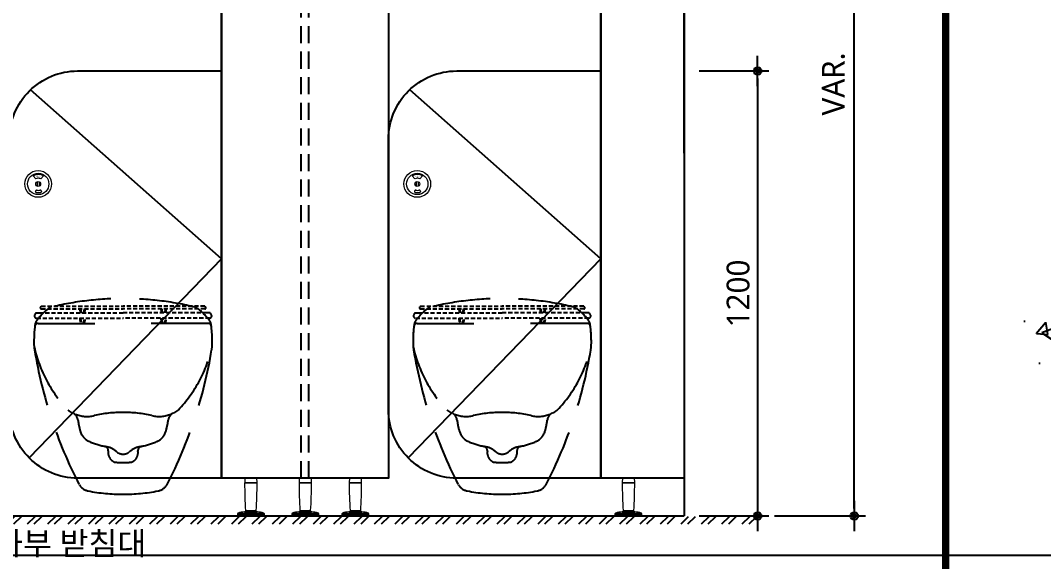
# Model space of a CAD drawing. Extents: x -256 to 8104, y -176 to 5714.
# Drawn here: x 3345 to 4694, y 4116 to 4830 of the extents above; entities that cross this region are included whole.
import ezdxf
from ezdxf.enums import TextEntityAlignment as Align

# ---------------------------------------------------------------- set-up
doc = ezdxf.new("R2010")
doc.units = 0
doc.header["$LTSCALE"] = 30
doc.linetypes.add('HIDDEN', pattern=[0.375, 0.25, -0.125])
doc.layers.get('0').update_dxf_attribs({"linetype": 'CONTINUOUS'})
doc.layers.get('DEFPOINTS').update_dxf_attribs({"linetype": 'CONTINUOUS'})
for name, color, linetype in [('DIM', 7, 'CONTINUOUS'), ('FIN', 5, 'CONTINUOUS'), ('HAT', 8, 'CONTINUOUS'), ('HID', 9, 'HIDDEN'), ('문자', 3, 'CONTINUOUS'), ('잠금쇠(회전형)', 4, 'CONTINUOUS'), ('치수', 1, 'CONTINUOUS'), ('판넬', 2, 'CONTINUOUS'), ('해치', 8, 'CONTINUOUS')]:
    doc.layers.add(name, color=color, linetype=linetype)
doc.styles.add('HDW', font='gulim.ttc')
doc.styles.add('돋움', font='malgun.ttf')
doc.dimstyles.new('10', dxfattribs={"dimscale": 10, "dimtxt": 3, "dimasz": 1, "dimexe": 1.5, "dimexo": 2, "dimgap": 1, "dimtad": 1, "dimdec": 0, "dimlunit": 6, "dimtxsty": '돋움', "dimblk": 'DIMDOT', "dimcen": -1, "dimdle": 1.5, "dimclrt": 3, "dimazin": 3, "dimtfac": 1, "dimtdec": 0, "dimtix": 1, "dimtmove": 2, "dimatfit": 3, "dimldrblk": 'DIMDOT', "dimarcsym": 0})

# ---------------------------------------------------------------- blocks, each defined once
blk = doc.blocks.new('DIMDOT')
at = {"linetype": 'Continuous'}
blk.add_line((-2, 0), (2, 0), dxfattribs=at)
for radius in [0.5, 0.25]:
    blk.add_circle((0, 0), radius, dxfattribs=at)
blk = doc.blocks.new('*D317')
at = {"layer": 'DEFPOINTS', "color": 0}
for p in [(122575.8, 5073.1), (122575.8, 4486.1), (122672.7, 4486.1)]:
    blk.add_point(p, dxfattribs=at)
at = {"layer": 'DIM', "color": 0, "lineweight": -2, "ltscale": 10}
for p, q in [((122595.8, 5073.1), (122687.7, 5073.1)), ((122672.7, 5063.1), (122672.7, 4496.1)), ((122595.8, 4486.1), (122687.7, 4486.1))]:
    blk.add_line(p, q, dxfattribs=at)
at = {"layer": 'DIM', "color": 0, "lineweight": -2, "xscale": 10, "yscale": 10, "zscale": 10}
for p, rotation in [((122672.7, 5073.1), 90), ((122672.7, 4486.1), 270)]:
    blk.add_blockref('DIMDOT', p, dxfattribs=dict(at, rotation=rotation))
at = {"layer": 'DIM', "color": 3, "insert": (122647.1, 4779.6), "char_height": 30, "attachment_point": 5, "rotation": 90, "style": '돋움'}
blk.add_mtext('1200', dxfattribs=at)
blk = doc.blocks.new('A$C460A2A32')
at = {"color": 0}
for p, q in [((2.8, 20), (0.5, 16)), ((2.8, 20), (8.6, 20)), ((8.6, 20), (162.3, 20)), ((12.8, 32), (11.2, 30.4)), ((12.6, 27), (162.3, 27)), ((12.8, 32), (162.3, 32)), ((311.8, 32), (162.3, 32)), ((312, 27), (162.3, 27)), ((316, 20), (162.3, 20)), ((311.8, 32), (313.4, 30.4)), ((321.8, 20), (316, 20)), ((321.8, 20), (324.1, 16)), ((3.9, 10), (162.3, 10)), ((320.7, 10), (162.3, 10))]:
    blk.add_line(p, q, dxfattribs=at)
for centre, radius, start, end in [((12.6, 29), 2, 135, 270), ((108.9, 28.2), 26, 182.6717, 198.4118), ((107.4, 28.2), 23, 183.0205, 200.9186), ((68.6, 28.2), 23, 339.0814, 356.9795), ((67.1, 28.2), 26, 341.5882, 357.3283), ((257.5, 28.2), 26, 182.6717, 198.4118), ((256, 28.2), 23, 183.0205, 200.9186), ((217.2, 28.2), 23, 339.0814, 356.9795), ((215.7, 28.2), 26, 341.5882, 357.3283), ((312, 29), 2, 270, 45), ((3.9, 14), 4, 150.0107, 270), ((108.9, 10), 26, 180, 202.6199), ((107.4, 10), 23, 180, 205.7715), ((68.6, 10), 23, 334.2285, 0), ((67.1, 10), 26, 337.3801, 0), ((257.5, 10), 26, 180, 202.6199), ((256, 10), 23, 180, 205.7715), ((217.2, 10), 23, 334.2285, 0), ((215.7, 10), 26, 337.3801, 0), ((320.7, 14), 4, 270, 29.9893)]:
    blk.add_arc(centre, radius, start, end, dxfattribs=at)
blk = doc.blocks.new('*D334')
at = {"layer": 'DEFPOINTS', "color": 0}
for p in [(122675.2, 5431.1), (122800.1, 5431.1), (122675.2, 4486.1)]:
    blk.add_point(p, dxfattribs=at)
at = {"layer": 'DIM', "color": 0, "lineweight": -2, "ltscale": 10}
for p, q in [((122695.2, 5431.1), (122815.1, 5431.1)), ((122800.1, 4496.1), (122800.1, 5421.1)), ((122695.2, 4486.1), (122815.1, 4486.1))]:
    blk.add_line(p, q, dxfattribs=at)
at = {"layer": 'DIM', "color": 0, "lineweight": -2, "xscale": 10, "yscale": 10, "zscale": 10}
for p, rotation in [((122800.1, 5431.1), 90), ((122800.1, 4486.1), 270)]:
    blk.add_blockref('DIMDOT', p, dxfattribs=dict(at, rotation=rotation))
at = {"layer": 'DIM', "color": 3, "insert": (122772.8, 5056), "char_height": 30, "attachment_point": 5, "rotation": 90, "style": '돋움'}
blk.add_mtext('VAR.', dxfattribs=at)
blk = doc.blocks.new('CRAYON_12', base_point=(118355.6, 310.1))
at = {"layer": 'HAT'}
h = blk.add_hatch(dxfattribs=at)
h.set_pattern_fill('ANSI32', color=256, scale=2, style=0)
h.set_pattern_definition([(45, (109739.715, 174.887), (-13.470384, 13.470384), []), (45, (109748.695, 174.887), (-13.470384, 13.470384), [])])
h.paths.add_polyline_path([(120979.1, 4475.6), (122672.7, 4475.6), (122672.7, 4485.6), (120979.1, 4485.6)])
at = {"layer": '해치'}
h = blk.add_hatch(dxfattribs=at)
h.set_pattern_fill('AR-CONC', color=256, style=0)
h.set_pattern_definition([(50, (121595.11, 3210.89), (182.185, -15.939), [19.05, -209.55]), (355, (121595.11, 3210.9), (-35.243, 191.057), [15.24, -167.64]), (100.451, (121610.3, 3209.56), (146.943, 175.117), [16.19, -178.09]), (46.184, (121595.1, 3261.7), (271.079, -42.042), [28.575, -314.325]), (96.636, (121617.7, 3258.2), (237.404, 247.426), [24.285, -267.135]), (351.184, (121595.1, 3261.7), (237.405, 247.425), [22.86, -251.46]), (21, (121620.51, 3248.99), (151.615, -102.2655), [19.05, -209.55]), (326, (121620.51, 3249), (61.802, 184.188), [15.24, -167.64]), (71.4514, (121633.15, 3240.47), (213.416, 81.923), [16.19, -178.09]), (37.5, (121595.11, 3210.89), (3.0886, 84.555), [0, -165.608, 0, -170.18, 0, -168.275]), (7.5, (121595.11, 3210.89), (66.8197, 100.1806), [0, -97.028, 0, -161.798, 0, -64.135]), (327.5, (121538.47, 3210.89), (135.5906, -5.7287), [0, -63.5, 0, -198.12, 0, -262.89]), (317.5, (121513.07, 3210.89), (148.129, 25.4265), [0, -82.55, 0, -131.572, 0, -186.69])])
h.paths.add_polyline_path([(124074.7, 4644.7), (124074.7, 4747.6), (123024.5, 4747.6), (123024.5, 4644.7)])
for p, q in [((122575.8, 4964.8), (122575.8, 5625.9)), ((122575.8, 4951), (122575.8, 4486.1)), ((121075.8, 4486.1), (122575.8, 4486.1))]:
    blk.add_line(p, q)
at = {"color": 8}
blk.add_line((120874.4, 4434.3), (124222.2, 4434.3), dxfattribs=at)
at = {"color": 8, "const_width": 10}
blk.add_lwpolyline([(122920.7, 3079.4), (122920.7, 5848.5)], dxfattribs=at)
at = {"layer": 'FIN', "color": 4, "linetype": 'Continuous', "lineweight": 15}
for p, q in [((121996.3, 4535.8), (121996.3, 4535.8)), ((121996.4, 4536.1), (122012.3, 4536.1)), ((122012.5, 4530.3), (122012.4, 4535.9)), ((122068.1, 4536.1), (122084.1, 4536.1)), ((122068.1, 4535.8), (122068.1, 4535.8)), ((122084.3, 4530.3), (122084.2, 4535.9)), ((122134.2, 4536.1), (122150.2, 4536.1)), ((122134.2, 4535.8), (122134.2, 4535.8)), ((122150.4, 4530.3), (122150.2, 4535.9)), ((122494.4, 4536.1), (122510.4, 4536.1)), ((122494.4, 4535.8), (122494.4, 4535.8)), ((122510.6, 4530.3), (122510.4, 4535.9)), ((121996.4, 4530), (122012.2, 4530)), ((122068.2, 4530), (122084, 4530)), ((122134.3, 4530), (122150.1, 4530)), ((122494.5, 4530), (122510.3, 4530)), ((121987.1, 4490), (121986.5, 4488.8)), ((121986.5, 4488.8), (121986.5, 4487.6)), ((121986.5, 4487.6), (121986.5, 4486.1)), ((121986.5, 4486.1), (122022.1, 4486.1)), ((121997.3, 4493.2), (121997.9, 4492.6)), ((122010.8, 4492.6), (121997.9, 4492.6)), ((121998.8, 4492.3), (121998.2, 4491.7)), ((122010.5, 4491.7), (121998.2, 4491.7)), ((121998.8, 4492.6), (121998.8, 4492.3)), ((121998.8, 4492.3), (122009.9, 4492.3)), ((122009.9, 4492.3), (122009.9, 4492.6)), ((122010.5, 4491.7), (122009.9, 4492.3)), ((122010.8, 4492.6), (122011.4, 4493.2)), ((122022.1, 4488.8), (122021.6, 4490)), ((122022.1, 4487.6), (122022.1, 4488.8)), ((122022.1, 4486.1), (122022.1, 4487.6)), ((122058.9, 4490), (122058.3, 4488.8)), ((122058.3, 4488.8), (122058.3, 4487.6)), ((122058.3, 4487.6), (122058.3, 4486.1)), ((122058.3, 4486.1), (122093.9, 4486.1)), ((122069.1, 4493.2), (122069.7, 4492.6)), ((122082.5, 4492.6), (122069.7, 4492.6)), ((122070.6, 4492.3), (122070, 4491.7)), ((122082.3, 4491.7), (122070, 4491.7)), ((122070.6, 4492.6), (122070.6, 4492.3)), ((122070.6, 4492.3), (122081.7, 4492.3)), ((122081.7, 4492.3), (122081.7, 4492.6)), ((122082.3, 4491.7), (122081.7, 4492.3)), ((122082.5, 4492.6), (122083.2, 4493.2)), ((122093.9, 4488.8), (122093.4, 4490)), ((122093.9, 4487.6), (122093.9, 4488.8)), ((122093.9, 4486.1), (122093.9, 4487.6)), ((122125, 4490), (122124.4, 4488.8)), ((122124.4, 4488.8), (122124.4, 4487.6)), ((122124.4, 4487.6), (122124.4, 4486.1)), ((122124.4, 4486.1), (122160, 4486.1)), ((122135.2, 4493.2), (122135.8, 4492.6)), ((122148.6, 4492.6), (122135.8, 4492.6)), ((122136.7, 4492.3), (122136.1, 4491.7)), ((122148.3, 4491.7), (122136.1, 4491.7)), ((122136.7, 4492.6), (122136.7, 4492.3)), ((122136.7, 4492.3), (122147.8, 4492.3)), ((122147.8, 4492.3), (122147.8, 4492.6)), ((122148.3, 4491.7), (122147.8, 4492.3)), ((122148.6, 4492.6), (122149.3, 4493.2)), ((122160, 4488.8), (122159.5, 4490)), ((122160, 4487.6), (122160, 4488.8)), ((122160, 4486.1), (122160, 4487.6)), ((122485.1, 4490), (122484.6, 4488.8)), ((122484.6, 4488.8), (122484.6, 4487.6)), ((122484.6, 4487.6), (122484.6, 4486.1)), ((122484.6, 4486.1), (122520.2, 4486.1)), ((122495.4, 4493.2), (122496, 4492.6)), ((122508.8, 4492.6), (122496, 4492.6)), ((122496.9, 4492.3), (122496.3, 4491.7)), ((122508.5, 4491.7), (122496.3, 4491.7)), ((122496.9, 4492.6), (122496.9, 4492.3)), ((122496.9, 4492.3), (122508, 4492.3)), ((122508, 4492.3), (122508, 4492.6)), ((122508.5, 4491.7), (122508, 4492.3)), ((122508.8, 4492.6), (122509.4, 4493.2)), ((122520.2, 4488.8), (122519.7, 4490)), ((122520.2, 4487.6), (122520.2, 4488.8)), ((122520.2, 4486.1), (122520.2, 4487.6))]:
    blk.add_line(p, q, dxfattribs=at)
at = {"layer": 'FIN', "linetype": 'Continuous', "lineweight": 15}
for p, q in [((122012.5, 4529.7), (121996.1, 4529.7)), ((121996.2, 4530.3), (122012.5, 4530.3)), ((122067.9, 4530.3), (122084.3, 4530.3)), ((122084.3, 4529.7), (122067.9, 4529.7)), ((122134, 4530.3), (122150.4, 4530.3)), ((122150.4, 4529.7), (122134, 4529.7)), ((122494.2, 4530.3), (122510.6, 4530.3)), ((122510.6, 4529.7), (122494.2, 4529.7)), ((122022.1, 4488.8), (121986.5, 4488.8)), ((122022.1, 4487.6), (121986.5, 4487.6)), ((121986.5, 4487.6), (122022.1, 4487.6)), ((121987.1, 4490), (122021.6, 4490)), ((121988, 4486), (121988, 4486.1)), ((121988, 4486), (121988, 4486.1)), ((121989.2, 4486), (121988, 4486)), ((121988, 4486), (121988, 4486)), ((121989.2, 4486), (121989.2, 4486.1)), ((121989.2, 4486), (121989.2, 4486.1)), ((121989.2, 4486), (121989.2, 4486)), ((122012.9, 4491.5), (121995.8, 4491.5)), ((121996, 4491.5), (122012.6, 4491.5)), ((121997.3, 4493.2), (122011.4, 4493.2)), ((122006.4, 4486), (122006.4, 4486.1)), ((122007, 4486), (122006.4, 4486)), ((122007, 4486), (122007, 4486.1)), ((122007.8, 4486), (122007.8, 4486.1)), ((122007.8, 4486), (122007.8, 4486.1)), ((122007.8, 4486), (122007.8, 4486.1)), ((122007.9, 4486), (122007.9, 4486.1)), ((122008.1, 4486), (122007.9, 4486)), ((122008.1, 4486), (122008.1, 4486.1)), ((122008.2, 4486), (122008.1, 4486)), ((122008.2, 4486), (122008.2, 4486.1)), ((122008.3, 4486), (122008.2, 4486)), ((122008.3, 4486), (122008.3, 4486.1)), ((122008.3, 4486), (122008.3, 4486.1)), ((122008.3, 4486), (122008.3, 4486.1)), ((122008.3, 4486), (122008.3, 4486)), ((122008.3, 4486), (122008.3, 4486)), ((122008.5, 4486), (122008.5, 4486.1)), ((122008.7, 4486), (122008.7, 4486.1)), ((122008.7, 4486), (122008.7, 4486.1)), ((122008.8, 4486), (122008.8, 4486.1)), ((122008.9, 4486), (122008.8, 4486)), ((122008.8, 4486), (122008.8, 4486)), ((122008.9, 4486), (122008.9, 4486.1)), ((122009, 4486), (122008.9, 4486)), ((122009, 4486), (122009, 4486.1)), ((122019.2, 4486), (122019.2, 4486.1)), ((122019.4, 4486), (122019.4, 4486.1)), ((122019.9, 4486), (122019.9, 4486.1)), ((122020.3, 4486), (122020.3, 4486.1)), ((122020.5, 4486), (122020.5, 4486.1)), ((122093.9, 4488.8), (122058.3, 4488.8)), ((122093.9, 4487.6), (122058.3, 4487.6)), ((122058.3, 4487.6), (122093.9, 4487.6)), ((122058.9, 4490), (122093.4, 4490)), ((122059.8, 4486), (122059.8, 4486.1)), ((122059.8, 4486), (122059.8, 4486.1)), ((122061, 4486), (122059.8, 4486)), ((122059.8, 4486), (122059.8, 4486)), ((122061, 4486), (122061, 4486.1)), ((122061, 4486), (122061, 4486.1)), ((122061, 4486), (122061, 4486)), ((122084.7, 4491.5), (122067.6, 4491.5)), ((122067.8, 4491.5), (122084.4, 4491.5)), ((122069.1, 4493.2), (122083.2, 4493.2)), ((122078.2, 4486), (122078.2, 4486.1)), ((122078.8, 4486), (122078.2, 4486)), ((122078.8, 4486), (122078.8, 4486.1)), ((122079.6, 4486), (122079.6, 4486.1)), ((122079.6, 4486), (122079.6, 4486.1)), ((122079.6, 4486), (122079.6, 4486.1)), ((122079.7, 4486), (122079.7, 4486.1)), ((122079.9, 4486), (122079.7, 4486)), ((122079.9, 4486), (122079.9, 4486.1)), ((122080, 4486), (122079.9, 4486)), ((122080, 4486), (122080, 4486.1)), ((122080.1, 4486), (122080, 4486)), ((122080.1, 4486), (122080.1, 4486.1)), ((122080.1, 4486), (122080.1, 4486.1)), ((122080.1, 4486), (122080.1, 4486.1)), ((122080.1, 4486), (122080.1, 4486)), ((122080.1, 4486), (122080.1, 4486)), ((122080.3, 4486), (122080.3, 4486.1)), ((122080.5, 4486), (122080.5, 4486.1)), ((122080.5, 4486), (122080.5, 4486.1)), ((122080.6, 4486), (122080.5, 4486)), ((122080.6, 4486), (122080.6, 4486.1)), ((122080.7, 4486), (122080.6, 4486)), ((122080.7, 4486), (122080.7, 4486.1)), ((122080.7, 4486), (122080.7, 4486.1)), ((122080.7, 4486), (122080.7, 4486)), ((122091, 4486), (122091, 4486.1)), ((122091.2, 4486), (122091.2, 4486.1)), ((122091.6, 4486), (122091.6, 4486.1)), ((122092.1, 4486), (122092.1, 4486.1)), ((122092.3, 4486), (122092.3, 4486.1)), ((122160, 4488.8), (122124.4, 4488.8)), ((122160, 4487.6), (122124.4, 4487.6)), ((122124.4, 4487.6), (122160, 4487.6)), ((122125, 4490), (122159.5, 4490)), ((122125.8, 4486), (122125.8, 4486.1)), ((122125.9, 4486), (122125.8, 4486)), ((122125.9, 4486), (122125.9, 4486.1)), ((122127.1, 4486), (122125.9, 4486)), ((122127.1, 4486), (122127.1, 4486.1)), ((122127.1, 4486), (122127.1, 4486.1)), ((122127.1, 4486), (122127.1, 4486)), ((122150.7, 4491.5), (122133.7, 4491.5)), ((122133.9, 4491.5), (122150.5, 4491.5)), ((122135.2, 4493.2), (122149.3, 4493.2)), ((122144.3, 4486), (122144.3, 4486.1)), ((122144.8, 4486), (122144.3, 4486)), ((122144.8, 4486), (122144.8, 4486.1)), ((122145.7, 4486), (122145.7, 4486.1)), ((122145.7, 4486), (122145.7, 4486.1)), ((122145.7, 4486), (122145.7, 4486.1)), ((122145.7, 4486), (122145.7, 4486.1)), ((122146, 4486), (122145.7, 4486)), ((122146, 4486), (122146, 4486.1)), ((122146.1, 4486), (122146, 4486)), ((122146.1, 4486), (122146.1, 4486.1)), ((122146.2, 4486), (122146.1, 4486)), ((122146.2, 4486), (122146.2, 4486.1)), ((122146.2, 4486), (122146.2, 4486.1)), ((122146.2, 4486), (122146.2, 4486.1)), ((122146.2, 4486), (122146.2, 4486)), ((122146.2, 4486), (122146.2, 4486)), ((122146.4, 4486), (122146.4, 4486.1)), ((122146.6, 4486), (122146.6, 4486.1)), ((122146.6, 4486), (122146.6, 4486.1)), ((122146.7, 4486), (122146.6, 4486)), ((122146.7, 4486), (122146.7, 4486.1)), ((122146.7, 4486), (122146.7, 4486.1)), ((122146.7, 4486), (122146.7, 4486)), ((122146.8, 4486), (122146.7, 4486)), ((122146.8, 4486), (122146.8, 4486.1)), ((122157.1, 4486), (122157.1, 4486.1)), ((122157.3, 4486), (122157.3, 4486.1)), ((122157.7, 4486), (122157.7, 4486.1)), ((122158.2, 4486), (122158.2, 4486.1)), ((122158.4, 4486), (122158.4, 4486.1)), ((122520.2, 4488.8), (122484.6, 4488.8)), ((122520.2, 4487.6), (122484.6, 4487.6)), ((122484.6, 4487.6), (122520.2, 4487.6)), ((122485.1, 4490), (122519.7, 4490)), ((122486, 4486), (122486, 4486.1)), ((122486, 4486), (122486, 4486.1)), ((122487.3, 4486), (122486, 4486)), ((122486, 4486), (122486, 4486)), ((122487.3, 4486), (122487.3, 4486.1)), ((122487.3, 4486), (122487.3, 4486.1)), ((122487.3, 4486), (122487.3, 4486)), ((122510.9, 4491.5), (122493.9, 4491.5)), ((122494.1, 4491.5), (122510.7, 4491.5)), ((122495.4, 4493.2), (122509.4, 4493.2)), ((122504.4, 4486), (122504.4, 4486.1)), ((122505, 4486), (122504.4, 4486)), ((122505, 4486), (122505, 4486.1)), ((122505.8, 4486), (122505.8, 4486.1)), ((122505.9, 4486), (122505.9, 4486.1)), ((122505.9, 4486), (122505.9, 4486.1)), ((122505.9, 4486), (122505.9, 4486.1)), ((122506.2, 4486), (122505.9, 4486)), ((122506.2, 4486), (122506.2, 4486.1)), ((122506.3, 4486), (122506.2, 4486)), ((122506.3, 4486), (122506.3, 4486.1)), ((122506.4, 4486), (122506.3, 4486)), ((122506.4, 4486), (122506.4, 4486.1)), ((122506.4, 4486), (122506.4, 4486.1)), ((122506.4, 4486), (122506.4, 4486.1)), ((122506.4, 4486), (122506.4, 4486)), ((122506.4, 4486), (122506.4, 4486)), ((122506.6, 4486), (122506.6, 4486.1)), ((122506.8, 4486), (122506.8, 4486.1)), ((122506.8, 4486), (122506.8, 4486.1)), ((122506.9, 4486), (122506.8, 4486)), ((122506.9, 4486), (122506.9, 4486.1)), ((122506.9, 4486), (122506.9, 4486.1)), ((122506.9, 4486), (122506.9, 4486)), ((122507, 4486), (122506.9, 4486)), ((122507, 4486), (122507, 4486.1)), ((122517.3, 4486), (122517.3, 4486.1)), ((122517.5, 4486), (122517.5, 4486.1)), ((122517.9, 4486), (122517.9, 4486.1)), ((122518.4, 4486), (122518.4, 4486.1)), ((122518.6, 4486), (122518.6, 4486.1))]:
    blk.add_line(p, q, dxfattribs=at)
at = {"layer": 'FIN', "color": 4, "linetype": 'Continuous', "lineweight": 15}
for points in [[(121996.4, 4536.1, 0.124037), (121996.3, 4535.8, -0.001096), (121996.3, 4535.8), (121996.2, 4530.3)], [(122068.1, 4536.1, 0.124037), (122068.1, 4535.8, -0.001096), (122068.1, 4535.8), (122068, 4530.3)], [(122134.2, 4536.1, 0.124037), (122134.2, 4535.8, -0.001096), (122134.2, 4535.8), (122134, 4530.3)], [(122494.4, 4536.1, 0.124037), (122494.4, 4535.8, -0.001096), (122494.4, 4535.8), (122494.2, 4530.3)]]:
    blk.add_lwpolyline(points, format="xyb", dxfattribs=at)
at = {"layer": 'FIN', "color": 4, "linetype": 'Continuous', "lineweight": 15, "flags": 128}
for points in [[(122012.4, 4535.9, 0.118135), (122012.3, 4536.1, 0.118135)], [(122084.2, 4535.9, 0.118135), (122084.1, 4536.1, 0.118135)], [(122150.2, 4535.9, 0.118135), (122150.2, 4536.1, 0.118135)], [(122510.4, 4535.9, 0.118135), (122510.4, 4536.1, 0.118135)]]:
    blk.add_lwpolyline(points, format="xyb", dxfattribs=at)
at = {"layer": 'FIN', "color": 4, "linetype": 'Continuous', "lineweight": 15}
for centre, radius, start, end in [((121996.4, 4529.7), 0.292, 90, 179.3579), ((121996.4, 4530.3), 0.292, 179.2415, 270), ((122574.8, 4529.4), 578.7, 179.9718, 183.5859), ((121458.4, 4528.6), 554.1, 356.3354, 0.1097), ((122012.2, 4530.3), 0.292, 270, 0.7585), ((122012.2, 4529.7), 0.292, 0.6421, 90), ((122068.2, 4530.3), 0.292, 179.2415, 270), ((122068.2, 4529.7), 0.292, 90, 179.3579), ((122646.6, 4529.4), 578.7, 179.9718, 183.5859), ((121530.2, 4528.6), 554.1, 356.3354, 0.1097), ((122084, 4530.3), 0.292, 270, 0.7585), ((122084, 4529.7), 0.292, 0.6421, 90), ((122134.3, 4530.3), 0.292, 179.2415, 270), ((122134.3, 4529.7), 0.292, 90, 179.3579), ((122712.7, 4529.4), 578.7, 179.9718, 183.5859), ((121596.3, 4528.6), 554.1, 356.3354, 0.1097), ((122150.1, 4530.3), 0.292, 270, 0.7585), ((122150.1, 4529.7), 0.292, 0.6421, 90), ((122494.5, 4530.3), 0.292, 179.2415, 270), ((122494.5, 4529.7), 0.292, 90, 179.3579), ((123072.9, 4529.4), 578.7, 179.9718, 183.5859), ((121956.5, 4528.6), 554.1, 356.3354, 0.1097), ((122510.3, 4530.3), 0.292, 270, 0.7585), ((122510.3, 4529.7), 0.292, 0.6421, 90), ((121998.8, 4447.8), 43.8, 93.8991, 105.5006), ((121998.8, 4458.3), 33.3, 91.0115, 94.7479), ((121996, 4491.4), 0.175, 94.7479, 116.6788), ((122009.9, 4458.3), 33.3, 85.2521, 88.9885), ((122012.6, 4491.4), 0.175, 63.3212, 85.2521), ((122009.9, 4447.8), 43.8, 80.5831, 86.1009), ((122009.9, 4447.8), 43.8, 74.4994, 78.127), ((122070.6, 4447.8), 43.8, 93.8991, 105.5006), ((122067.8, 4491.4), 0.175, 94.7479, 116.6788), ((122070.6, 4458.3), 33.3, 91.0115, 94.7479), ((122081.7, 4458.3), 33.3, 85.2521, 88.9885), ((122084.4, 4491.4), 0.175, 63.3212, 85.2521), ((122081.7, 4447.8), 43.8, 80.5831, 86.1009), ((122081.7, 4447.8), 43.8, 74.4994, 78.127), ((122136.7, 4447.8), 43.8, 93.8991, 105.5006), ((122133.9, 4491.4), 0.175, 94.7479, 116.6788), ((122136.7, 4458.3), 33.3, 91.0115, 94.7479), ((122147.8, 4458.3), 33.3, 85.2521, 88.9885), ((122150.5, 4491.4), 0.175, 63.3212, 85.2521), ((122147.8, 4447.8), 43.8, 80.5831, 86.1009), ((122147.8, 4447.8), 43.8, 74.4994, 78.127), ((122496.9, 4447.8), 43.8, 93.8991, 105.5006), ((122494.1, 4491.4), 0.175, 94.7479, 116.6788), ((122496.9, 4458.3), 33.3, 91.0115, 94.7479), ((122508, 4458.3), 33.3, 85.2521, 88.9885), ((122510.7, 4491.4), 0.175, 63.3212, 85.2521), ((122508, 4447.8), 43.8, 80.5831, 86.1009), ((122508, 4447.8), 43.8, 74.4994, 78.127)]:
    blk.add_arc(centre, radius, start, end, dxfattribs=at)
at = {"layer": 'FIN', "linetype": 'Continuous', "lineweight": 15}
for points, knots in [([(122007.9, 4486), (122007.8, 4486), (122007.8, 4486), (122007.8, 4486), (122007.8, 4486)], [0, 0, 0, 0, 0.561741, 1, 1, 1, 1]), ([(122007.8, 4486), (122007.8, 4486), (122007.8, 4486), (122007.8, 4486), (122007.8, 4486)], [0, 0, 0, 0, 0.557964, 1, 1, 1, 1]), ([(122008.5, 4486), (122008.5, 4486), (122008.4, 4486), (122008.4, 4486), (122008.3, 4486)], [0, 0, 0, 0, 0.560188, 1, 1, 1, 1]), ([(122008.7, 4486), (122008.7, 4486), (122008.6, 4486), (122008.6, 4486), (122008.5, 4486)], [0, 0, 0, 0, 0.559958, 1, 1, 1, 1]), ([(122019.4, 4486), (122019.3, 4486), (122019.2, 4486), (122019.2, 4486), (122019.2, 4486)], [0, 0, 0, 0, 0.558554, 1, 1, 1, 1]), ([(122019.6, 4486), (122019.5, 4486), (122019.4, 4486), (122019.3, 4486), (122019.3, 4486)], [0, 0, 0, 0, 0.558511, 1, 1, 1, 1]), ([(122019.9, 4486), (122019.8, 4486), (122019.6, 4486), (122019.5, 4486), (122019.4, 4486)], [0, 0, 0, 0, 0.559859, 1, 1, 1, 1]), ([(122020.3, 4486), (122020.2, 4486), (122020.1, 4486), (122019.9, 4486), (122019.9, 4486)], [0, 0, 0, 0, 0.558977, 1, 1, 1, 1]), ([(122020.5, 4486), (122020.5, 4486), (122020.5, 4486), (122020.3, 4486), (122020.3, 4486)], [0, 0, 0, 0, 0.559094, 1, 1, 1, 1]), ([(122079.7, 4486), (122079.6, 4486), (122079.6, 4486), (122079.6, 4486), (122079.6, 4486)], [0, 0, 0, 0, 0.561741, 1, 1, 1, 1]), ([(122079.6, 4486), (122079.6, 4486), (122079.6, 4486), (122079.6, 4486), (122079.6, 4486)], [0, 0, 0, 0, 0.557964, 1, 1, 1, 1]), ([(122080.3, 4486), (122080.3, 4486), (122080.2, 4486), (122080.2, 4486), (122080.1, 4486)], [0, 0, 0, 0, 0.560188, 1, 1, 1, 1]), ([(122080.5, 4486), (122080.5, 4486), (122080.4, 4486), (122080.4, 4486), (122080.3, 4486)], [0, 0, 0, 0, 0.559958, 1, 1, 1, 1]), ([(122091.2, 4486), (122091.1, 4486), (122091, 4486), (122091, 4486), (122091, 4486)], [0, 0, 0, 0, 0.558554, 1, 1, 1, 1]), ([(122091.4, 4486), (122091.3, 4486), (122091.2, 4486), (122091.1, 4486), (122091.1, 4486)], [0, 0, 0, 0, 0.558511, 1, 1, 1, 1]), ([(122091.6, 4486), (122091.6, 4486), (122091.4, 4486), (122091.3, 4486), (122091.2, 4486)], [0, 0, 0, 0, 0.559859, 1, 1, 1, 1]), ([(122092.1, 4486), (122092, 4486), (122091.9, 4486), (122091.7, 4486), (122091.6, 4486)], [0, 0, 0, 0, 0.558977, 1, 1, 1, 1]), ([(122092.3, 4486), (122092.3, 4486), (122092.3, 4486), (122092.1, 4486), (122092.1, 4486)], [0, 0, 0, 0, 0.559094, 1, 1, 1, 1]), ([(122145.7, 4486), (122145.7, 4486), (122145.7, 4486), (122145.7, 4486), (122145.7, 4486)], [0, 0, 0, 0, 0.561741, 1, 1, 1, 1]), ([(122145.7, 4486), (122145.7, 4486), (122145.7, 4486), (122145.7, 4486), (122145.7, 4486)], [0, 0, 0, 0, 0.557964, 1, 1, 1, 1]), ([(122146.4, 4486), (122146.4, 4486), (122146.3, 4486), (122146.3, 4486), (122146.2, 4486)], [0, 0, 0, 0, 0.560188, 1, 1, 1, 1]), ([(122146.6, 4486), (122146.6, 4486), (122146.5, 4486), (122146.4, 4486), (122146.4, 4486)], [0, 0, 0, 0, 0.559958, 1, 1, 1, 1]), ([(122157.3, 4486), (122157.2, 4486), (122157.1, 4486), (122157.1, 4486), (122157.1, 4486)], [0, 0, 0, 0, 0.558554, 1, 1, 1, 1]), ([(122157.5, 4486), (122157.4, 4486), (122157.3, 4486), (122157.2, 4486), (122157.2, 4486)], [0, 0, 0, 0, 0.558511, 1, 1, 1, 1]), ([(122157.7, 4486), (122157.6, 4486), (122157.5, 4486), (122157.4, 4486), (122157.3, 4486)], [0, 0, 0, 0, 0.559859, 1, 1, 1, 1]), ([(122158.2, 4486), (122158.1, 4486), (122158, 4486), (122157.8, 4486), (122157.7, 4486)], [0, 0, 0, 0, 0.558977, 1, 1, 1, 1]), ([(122158.4, 4486), (122158.4, 4486), (122158.3, 4486), (122158.2, 4486), (122158.2, 4486)], [0, 0, 0, 0, 0.559094, 1, 1, 1, 1]), ([(122505.9, 4486), (122505.9, 4486), (122505.9, 4486), (122505.9, 4486), (122505.9, 4486)], [0, 0, 0, 0, 0.561741, 1, 1, 1, 1]), ([(122505.9, 4486), (122505.9, 4486), (122505.9, 4486), (122505.9, 4486), (122505.9, 4486)], [0, 0, 0, 0, 0.557964, 1, 1, 1, 1]), ([(122506.6, 4486), (122506.6, 4486), (122506.5, 4486), (122506.4, 4486), (122506.4, 4486)], [0, 0, 0, 0, 0.560188, 1, 1, 1, 1]), ([(122506.8, 4486), (122506.8, 4486), (122506.7, 4486), (122506.6, 4486), (122506.6, 4486)], [0, 0, 0, 0, 0.559958, 1, 1, 1, 1]), ([(122517.5, 4486), (122517.4, 4486), (122517.3, 4486), (122517.3, 4486), (122517.3, 4486)], [0, 0, 0, 0, 0.558554, 1, 1, 1, 1]), ([(122517.7, 4486), (122517.6, 4486), (122517.5, 4486), (122517.4, 4486), (122517.4, 4486)], [0, 0, 0, 0, 0.558511, 1, 1, 1, 1]), ([(122517.9, 4486), (122517.8, 4486), (122517.7, 4486), (122517.5, 4486), (122517.5, 4486)], [0, 0, 0, 0, 0.559859, 1, 1, 1, 1]), ([(122518.4, 4486), (122518.3, 4486), (122518.2, 4486), (122518, 4486), (122517.9, 4486)], [0, 0, 0, 0, 0.558977, 1, 1, 1, 1]), ([(122518.6, 4486), (122518.6, 4486), (122518.5, 4486), (122518.4, 4486), (122518.4, 4486)], [0, 0, 0, 0, 0.559094, 1, 1, 1, 1])]:
    blk.add_open_spline(points, degree=3, knots=knots, dxfattribs=at)
for points in [[(122007.8, 4486), (122007.8, 4486)], [(122079.6, 4486), (122079.6, 4486)], [(122145.7, 4486), (122145.7, 4486)], [(122505.9, 4486), (122505.9, 4486)]]:
    blk.add_open_spline(points, degree=1, dxfattribs=at)
at = {"layer": 'FIN', "color": 4, "linetype": 'Continuous', "lineweight": 15}
for points, knots in [([(122017, 4491), (122017, 4491), (122017, 4491), (122017.1, 4491), (122017.1, 4491), (122017.1, 4491)], [0, 0, 0, 0, 0.110152, 0.664814, 1, 1, 1, 1]), ([(122017.1, 4491), (122017.1, 4491), (122017.2, 4491), (122017.2, 4491), (122017.3, 4491), (122017.4, 4491), (122017.5, 4491), (122017.5, 4491)], [0, 0, 0, 0, 0.2159727, 0.4318558, 0.6498983, 0.8698049, 1, 1, 1, 1]), ([(122017.8, 4490.9), (122017.8, 4490.9), (122017.7, 4490.9), (122017.5, 4490.9), (122017.5, 4491)], [0, 0, 0, 0, 0.585266, 1, 1, 1, 1]), ([(122017.5, 4491), (122017.5, 4490.9), (122017.5, 4490.9), (122017.5, 4490.9), (122017.5, 4490.9)], [0, 0, 0, 0, 0.495973, 1, 1, 1, 1]), ([(122017.5, 4490.9), (122017.5, 4490.9), (122017.7, 4490.9), (122017.8, 4490.9), (122017.8, 4490.9)], [0, 0, 0, 0, 0.405872, 1, 1, 1, 1]), ([(122017.8, 4490.9), (122017.8, 4490.9), (122017.8, 4490.9), (122017.8, 4490.9), (122017.8, 4490.9)], [0, 0, 0, 0, 0.517301, 1, 1, 1, 1]), ([(122017.8, 4490.9), (122018.1, 4490.8), (122018.5, 4490.7), (122019, 4490.6), (122019.2, 4490.6)], [0, 0, 0, 0, 0.470682, 1, 1, 1, 1]), ([(122019.2, 4490.6), (122019, 4490.6), (122018.5, 4490.7), (122018.1, 4490.8), (122017.8, 4490.9)], [0, 0, 0, 0, 0.528575, 1, 1, 1, 1]), ([(122019.2, 4490.6), (122019.2, 4490.6), (122019.2, 4490.6), (122019.2, 4490.6), (122019.2, 4490.6)], [0, 0, 0, 0, 0.529757, 1, 1, 1, 1]), ([(122088.8, 4491), (122088.8, 4491), (122088.8, 4491), (122088.9, 4491), (122088.9, 4491), (122088.9, 4491)], [0, 0, 0, 0, 0.110152, 0.664814, 1, 1, 1, 1]), ([(122088.9, 4491), (122088.9, 4491), (122089, 4491), (122089, 4491), (122089.1, 4491), (122089.2, 4491), (122089.3, 4491), (122089.3, 4491)], [0, 0, 0, 0, 0.2159727, 0.4318558, 0.6498983, 0.8698049, 1, 1, 1, 1]), ([(122089.6, 4490.9), (122089.6, 4490.9), (122089.4, 4490.9), (122089.3, 4490.9), (122089.3, 4491)], [0, 0, 0, 0, 0.585266, 1, 1, 1, 1]), ([(122089.3, 4491), (122089.3, 4490.9), (122089.3, 4490.9), (122089.3, 4490.9), (122089.3, 4490.9)], [0, 0, 0, 0, 0.495973, 1, 1, 1, 1]), ([(122089.3, 4490.9), (122089.3, 4490.9), (122089.4, 4490.9), (122089.6, 4490.9), (122089.6, 4490.9)], [0, 0, 0, 0, 0.405872, 1, 1, 1, 1]), ([(122089.6, 4490.9), (122089.6, 4490.9), (122089.6, 4490.9), (122089.6, 4490.9), (122089.6, 4490.9)], [0, 0, 0, 0, 0.517301, 1, 1, 1, 1]), ([(122089.6, 4490.9), (122089.9, 4490.8), (122090.3, 4490.7), (122090.8, 4490.6), (122091, 4490.6)], [0, 0, 0, 0, 0.470682, 1, 1, 1, 1]), ([(122091, 4490.6), (122090.8, 4490.6), (122090.3, 4490.7), (122089.9, 4490.8), (122089.6, 4490.9)], [0, 0, 0, 0, 0.528575, 1, 1, 1, 1]), ([(122091, 4490.6), (122091, 4490.6), (122091, 4490.6), (122091, 4490.6), (122091, 4490.6)], [0, 0, 0, 0, 0.529757, 1, 1, 1, 1]), ([(122154.9, 4491), (122154.9, 4491), (122154.9, 4491), (122154.9, 4491), (122155, 4491), (122155, 4491)], [0, 0, 0, 0, 0.110152, 0.664814, 1, 1, 1, 1]), ([(122155, 4491), (122155, 4491), (122155, 4491), (122155.1, 4491), (122155.2, 4491), (122155.3, 4491), (122155.4, 4491), (122155.4, 4491)], [0, 0, 0, 0, 0.2159727, 0.4318558, 0.6498983, 0.8698049, 1, 1, 1, 1]), ([(122155.7, 4490.9), (122155.7, 4490.9), (122155.5, 4490.9), (122155.4, 4490.9), (122155.4, 4491)], [0, 0, 0, 0, 0.585266, 1, 1, 1, 1]), ([(122155.4, 4491), (122155.4, 4490.9), (122155.4, 4490.9), (122155.4, 4490.9), (122155.4, 4490.9)], [0, 0, 0, 0, 0.495973, 1, 1, 1, 1]), ([(122155.4, 4490.9), (122155.4, 4490.9), (122155.5, 4490.9), (122155.7, 4490.9), (122155.7, 4490.9)], [0, 0, 0, 0, 0.405872, 1, 1, 1, 1]), ([(122155.7, 4490.9), (122155.7, 4490.9), (122155.7, 4490.9), (122155.7, 4490.9), (122155.7, 4490.9)], [0, 0, 0, 0, 0.517301, 1, 1, 1, 1]), ([(122155.7, 4490.9), (122155.9, 4490.8), (122156.4, 4490.7), (122156.9, 4490.6), (122157.1, 4490.6)], [0, 0, 0, 0, 0.470682, 1, 1, 1, 1]), ([(122157.1, 4490.6), (122156.9, 4490.6), (122156.4, 4490.7), (122155.9, 4490.8), (122155.7, 4490.9)], [0, 0, 0, 0, 0.528575, 1, 1, 1, 1]), ([(122157.1, 4490.6), (122157.1, 4490.6), (122157.1, 4490.6), (122157.1, 4490.6), (122157.1, 4490.6)], [0, 0, 0, 0, 0.529757, 1, 1, 1, 1]), ([(122515.1, 4491), (122515.1, 4491), (122515.1, 4491), (122515.1, 4491), (122515.2, 4491), (122515.2, 4491)], [0, 0, 0, 0, 0.110152, 0.664814, 1, 1, 1, 1]), ([(122515.2, 4491), (122515.2, 4491), (122515.2, 4491), (122515.3, 4491), (122515.4, 4491), (122515.5, 4491), (122515.6, 4491), (122515.6, 4491)], [0, 0, 0, 0, 0.2159727, 0.4318558, 0.6498983, 0.8698049, 1, 1, 1, 1]), ([(122515.9, 4490.9), (122515.8, 4490.9), (122515.7, 4490.9), (122515.6, 4490.9), (122515.6, 4491)], [0, 0, 0, 0, 0.585266, 1, 1, 1, 1]), ([(122515.6, 4491), (122515.6, 4490.9), (122515.6, 4490.9), (122515.6, 4490.9), (122515.6, 4490.9)], [0, 0, 0, 0, 0.495973, 1, 1, 1, 1]), ([(122515.6, 4490.9), (122515.6, 4490.9), (122515.7, 4490.9), (122515.8, 4490.9), (122515.9, 4490.9)], [0, 0, 0, 0, 0.405872, 1, 1, 1, 1]), ([(122515.9, 4490.9), (122515.9, 4490.9), (122515.9, 4490.9), (122515.9, 4490.9), (122515.9, 4490.9)], [0, 0, 0, 0, 0.517301, 1, 1, 1, 1]), ([(122515.9, 4490.9), (122516.1, 4490.8), (122516.6, 4490.7), (122517.1, 4490.6), (122517.3, 4490.6)], [0, 0, 0, 0, 0.470682, 1, 1, 1, 1]), ([(122517.3, 4490.6), (122517.1, 4490.6), (122516.6, 4490.7), (122516.1, 4490.8), (122515.9, 4490.9)], [0, 0, 0, 0, 0.528575, 1, 1, 1, 1]), ([(122517.3, 4490.6), (122517.3, 4490.6), (122517.3, 4490.6), (122517.3, 4490.6), (122517.3, 4490.6)], [0, 0, 0, 0, 0.529757, 1, 1, 1, 1])]:
    blk.add_open_spline(points, degree=3, knots=knots, dxfattribs=at)
for points in [[(122017.1, 4491), (122017.1, 4491)], [(122017.5, 4491), (122017.9, 4490.9)], [(122017.8, 4490.9), (122017.9, 4490.9)], [(122088.9, 4491), (122088.9, 4491)], [(122089.3, 4491), (122089.7, 4490.9)], [(122089.6, 4490.9), (122089.7, 4490.9)], [(122155, 4491), (122154.9, 4491)], [(122155.4, 4491), (122155.7, 4490.9)], [(122155.7, 4490.9), (122155.7, 4490.9)], [(122515.2, 4491), (122515.1, 4491)], [(122515.6, 4491), (122515.9, 4490.9)], [(122515.9, 4490.9), (122515.9, 4490.9)]]:
    blk.add_open_spline(points, degree=1, dxfattribs=at)
at = {"layer": 'HID', "ltscale": 3}
for p, q in [((122070.8, 4536.1), (122070.8, 5431.1)), ((122080.8, 4536.1), (122080.8, 5431.1))]:
    blk.add_line(p, q, dxfattribs=at)
at = {"layer": 'HID', "ltscale": 10}
for p, q in [((121723.6, 4740.2), (121835.8, 4740.2)), ((121948, 4740.2), (121835.8, 4740.2)), ((122223.6, 4740.2), (122335.8, 4740.2)), ((122448, 4740.2), (122335.8, 4740.2))]:
    blk.add_line(p, q, dxfattribs=at)
for centre, radius, start, end in [((121835.8, 4369.8), 403.1, 76.2923, 103.7077), ((122335.8, 4369.8), 403.1, 76.2923, 103.7077), ((121793.4, 4689.4), 90, 128.0065, 143.1013), ((121741.7, 4755.6), 6, 103.9579, 128.0065), ((121929.9, 4755.6), 6, 51.9935, 76.0421), ((121878.2, 4689.4), 90, 36.8987, 51.9935), ((122293.4, 4689.4), 90, 128.0065, 143.1013), ((122241.7, 4755.6), 6, 103.9579, 128.0065), ((122429.9, 4755.6), 6, 51.9935, 76.0421), ((122378.2, 4689.4), 90, 36.8987, 51.9935), ((121898.2, 4715.7), 180, 172.4918, 181.055), ((121723.6, 4736), 4.2, 90, 173.3826), ((121728.7, 4738), 9, 143.1013, 172.4918), ((121948, 4736), 4.2, 6.6174, 90), ((121942.9, 4738), 9, 7.5082, 36.8987), ((121773.4, 4715.7), 180, 358.945, 7.5082), ((122398.2, 4715.7), 180, 172.4918, 181.055), ((122223.6, 4736), 4.2, 90, 173.3826), ((122228.7, 4738), 9, 143.1013, 172.4918), ((122448, 4736), 4.2, 6.6174, 90), ((122442.9, 4738), 9, 7.5082, 36.8987), ((122273.4, 4715.7), 180, 358.945, 7.5082), ((121760.2, 4713.2), 42, 181.055, 190.5892), ((121911.4, 4713.2), 42, 349.4108, 358.945), ((122260.2, 4713.2), 42, 181.055, 190.5892), ((122411.4, 4713.2), 42, 349.4108, 358.945), ((121891.1, 4748.1), 177, 192.809, 223.5419), ((122313.2, 4803.4), 602.3, 189.3568, 207.2383), ((121358.4, 4803.4), 602.3, 332.7617, 350.6432), ((121780.5, 4748.1), 177, 316.4581, 347.191), ((122391.1, 4748.1), 177, 192.809, 223.5419), ((122813.2, 4803.4), 602.3, 189.3568, 207.2383), ((121858.4, 4803.4), 602.3, 332.7617, 350.6432), ((122280.5, 4748.1), 177, 316.4581, 347.191), ((121788.4, 4659.4), 42, 232.3598, 243.5689), ((121764.4, 4611.1), 12, 6.9609, 63.5689), ((121788.4, 4659.4), 42, 248.0565, 282.8609), ((121835.8, 4451.8), 171, 90, 102.8609), ((121835.8, 4451.8), 171, 77.1391, 90), ((121883.2, 4659.4), 42, 257.1391, 291.9435), ((121907.2, 4611.1), 12, 116.4311, 173.0391), ((121883.2, 4659.4), 42, 296.4311, 307.6402), ((122288.4, 4659.4), 42, 232.3598, 243.5689), ((122264.4, 4611.1), 12, 6.9609, 63.5689), ((122288.4, 4659.4), 42, 248.0565, 282.8609), ((122335.8, 4451.8), 171, 90, 102.8609), ((122335.8, 4451.8), 171, 77.1391, 90), ((122383.2, 4659.4), 42, 257.1391, 291.9435), ((122407.2, 4611.1), 12, 116.4311, 173.0391), ((122383.2, 4659.4), 42, 296.4311, 307.6402), ((121866.7, 4623.6), 91.1, 186.9609, 196.5836), ((121804.9, 4623.6), 91.1, 343.4164, 353.0391), ((122366.7, 4623.6), 91.1, 186.9609, 196.5836), ((122304.9, 4623.6), 91.1, 343.4164, 353.0391), ((121799.5, 4603.6), 21, 196.5836, 247.6201), ((121872.1, 4603.6), 21, 292.3799, 343.4164), ((122299.5, 4603.6), 21, 196.5836, 247.6201), ((122372.1, 4603.6), 21, 292.3799, 343.4164), ((121835.8, 4691.7), 116.3, 247.6201, 258.9228), ((121810.3, 4572.1), 6, 0, 77.9673), ((121807.7, 4548.1), 30, 49.4621, 78.9228), ((121863.9, 4548.1), 30, 101.0772, 130.5379), ((121861.3, 4572.1), 6, 102.0327, 180), ((121835.8, 4691.7), 116.3, 281.0772, 292.3799), ((122335.8, 4691.7), 116.3, 247.6201, 258.9228), ((122310.3, 4572.1), 6, 0, 77.9673), ((122307.7, 4548.1), 30, 49.4621, 78.9228), ((122363.9, 4548.1), 30, 101.0772, 130.5379), ((122361.3, 4572.1), 6, 102.0327, 180), ((122335.8, 4691.7), 116.3, 281.0772, 292.3799), ((121829.7, 4569.7), 13.6, 169.8446, 248.5821), ((121835.8, 4581), 13.3, 229.4621, 270), ((121835.8, 4581), 13.3, 270, 310.5379), ((121841.9, 4569.7), 13.6, 291.4179, 10.1554), ((122329.7, 4569.7), 13.6, 169.8446, 248.5821), ((122335.8, 4581), 13.3, 229.4621, 270), ((122335.8, 4581), 13.3, 270, 310.5379), ((122341.9, 4569.7), 13.6, 291.4179, 10.1554), ((121835.8, 4727.7), 171, 266.2838, 270), ((121835.8, 4727.7), 171, 270, 273.7162), ((122335.8, 4727.7), 171, 266.2838, 270), ((122335.8, 4727.7), 171, 270, 273.7162), ((121793.2, 4536.9), 18, 210.6249, 258.7833), ((121878.4, 4536.9), 18, 281.2167, 329.3751), ((122293.2, 4536.9), 18, 210.6249, 258.7833), ((122378.4, 4536.9), 18, 281.2167, 329.3751), ((121835.8, 4751.7), 237, 258.7833, 270), ((121835.8, 4751.7), 237, 270, 281.2167), ((122335.8, 4751.7), 237, 258.7833, 270), ((122335.8, 4751.7), 237, 270, 281.2167)]:
    blk.add_arc(centre, radius, start, end, dxfattribs=at)
at = {"layer": '잠금쇠(회전형)', "linetype": 'Continuous', "lineweight": 15}
for p, q in [((121717.2, 4934.7), (121720.8, 4930.7)), ((121722.4, 4927), (121722.4, 4921.2)), ((121725.1, 4926.9), (121725.1, 4921.1)), ((121730.9, 4934.7), (121727.3, 4930.7)), ((122217.2, 4934.7), (122220.8, 4930.7)), ((122222.4, 4927), (122222.4, 4921.2)), ((122225.1, 4926.9), (122225.1, 4921.1)), ((122230.9, 4934.7), (122227.3, 4930.7)), ((121720.5, 4915.5), (121720.1, 4914.3)), ((121727.6, 4915.5), (121728, 4914.3)), ((122220.5, 4915.5), (122220.1, 4914.3)), ((122227.6, 4915.5), (122228, 4914.3))]:
    blk.add_line(p, q, dxfattribs=at)
for centre, radius in [((121723.8, 4924.1), 17.6), ((122223.8, 4924.1), 17.6), ((121723.8, 4924.1), 14.1), ((121723.8, 4924.1), 3.21), ((122223.8, 4924.1), 14.1), ((122223.8, 4924.1), 3.21)]:
    blk.add_circle(centre, radius, dxfattribs=at)
for centre, radius, start, end in [((121724.1, 4922.3), 14.1, 61.0478, 118.9522), ((121724.1, 4924.7), 6.81, 61.8696, 118.1304), ((122224.1, 4922.3), 14.1, 61.0478, 118.9522), ((122224.1, 4924.7), 6.81, 61.8696, 118.1304), ((121721, 4914), 0.98, 160.8571, 255.4685), ((121721.4, 4915.1), 0.98, 72.2332, 160.8571), ((121724.1, 4925.8), 13.2, 255.4685, 284.5315), ((121724.1, 4923.4), 7.75, 252.2332, 287.7668), ((121726.7, 4915.1), 0.98, 19.1429, 107.7668), ((121727.1, 4914), 0.98, 284.5315, 19.1429), ((122221, 4914), 0.98, 160.8571, 255.4685), ((122221.4, 4915.1), 0.98, 72.2332, 160.8571), ((122224.1, 4925.8), 13.2, 255.4685, 284.5315), ((122224.1, 4923.4), 7.75, 252.2332, 287.7668), ((122226.7, 4915.1), 0.98, 19.1429, 107.7668), ((122227.1, 4914), 0.98, 284.5315, 19.1429)]:
    blk.add_arc(centre, radius, start, end, dxfattribs=at)
at = {"layer": '치수'}
for p, q in [((121965.8, 4825.1), (121713.8, 5048.3)), ((122465.8, 4825.1), (122213.8, 5048.3)), ((121965.8, 4825.1), (121711.7, 4562.9)), ((122465.8, 4825.1), (122211.7, 4562.9))]:
    blk.add_line(p, q, dxfattribs=at)
at = {"layer": '판넬'}
for p, q in [((122185.8, 5401.1), (122185.8, 4536.1)), ((121965.8, 5388.7), (121965.8, 4579.2)), ((122465.8, 5388.7), (122465.8, 4579.2)), ((121965.8, 4579.2), (121965.8, 4536.1)), ((122465.8, 4579.2), (122465.8, 4536.1))]:
    blk.add_line(p, q, dxfattribs=at)
at = {"layer": '판넬', "color": 3}
for p, q in [((122185.8, 4536.1), (121965.8, 4536.1)), ((122575.8, 4536.1), (122465.8, 4536.1))]:
    blk.add_line(p, q, dxfattribs=at)
at = {"layer": '판넬', "color": 4}
blk.add_line((122185.8, 4536.1), (122085.8, 4536.1), dxfattribs=at)
at = {"layer": '판넬'}
for points in [[(121965.8, 5431.1), (122185.8, 5431.1), (122185.8, 4536.1), (121965.8, 4536.1)], [(122575.8, 4536.1), (122465.8, 4536.1), (122465.8, 5431.1), (122575.8, 5431.1)]]:
    blk.add_lwpolyline(points, close=True, dxfattribs=at)
for points in [[(121775.8, 5073.1), (121965.8, 5073.1), (121965.8, 4536.1), (121775.8, 4536.1, -0.414214), (121685.8, 4626.1), (121685.8, 4983.1, -0.414214)], [(122275.8, 5073.1), (122465.8, 5073.1), (122465.8, 4536.1), (122275.8, 4536.1, -0.414214), (122185.8, 4626.1), (122185.8, 4983.1, -0.414214)]]:
    blk.add_lwpolyline(points, format="xyb", close=True, dxfattribs=at)
at = {"layer": 'HID', "ltscale": 10, "xscale": 0.7200000000011642, "yscale": 0.7200000000011642, "zscale": 0.7200000000011642}
for p in [(121718.9, 4739.9), (122218.9, 4739.9)]:
    blk.add_blockref('A$C460A2A32', p, dxfattribs=at)
at = {"layer": '문자', "style": '돋움'}
blk.add_text('하부 받침대', height=30.34, dxfattribs=at).set_placement((121766, 4450.2), align=Align.MIDDLE)
at = {"layer": '잠금쇠(회전형)', "linetype": 'Continuous', "lineweight": 15, "style": 'HDW', "width": 0.659278}
for p, p2 in [((121720.9, 4932.6), (121727.1, 4932.6)), ((122220.9, 4932.6), (122227.1, 4932.6))]:
    blk.add_text('사용중', height=2.3, dxfattribs=at).set_placement(p, p2, align=Align.FIT)
at = {"layer": 'DIM', "ltscale": 10}
dim = blk.add_linear_dim(base=(122800.1, 5431.1), p1=(122675.2, 4486.1), p2=(122675.2, 5431.1), angle=90, text='VAR.', dimstyle='10', dxfattribs=at)
dim.commit()
dim.dimension.update_dxf_attribs({"geometry": '*D334', "text_midpoint": (122772.8, 5056), "dimtype": 160})
dim = blk.add_linear_dim(base=(122672.7, 4486.1), p1=(122575.8, 5073.1), p2=(122575.8, 4486.1), angle=90, text='1200', dimstyle='10', override={"dimtxt": 3, "dimtxsty": '돋움'}, dxfattribs=at)
dim.commit()
dim.dimension.update_dxf_attribs({"geometry": '*D317', "text_midpoint": (122647.1, 4779.6)})

msp = doc.modelspace()

# ---------------------------------------------------------------- block references
msp.add_blockref('CRAYON_12', (0, 0))

doc.saveas('drawing.dxf')
